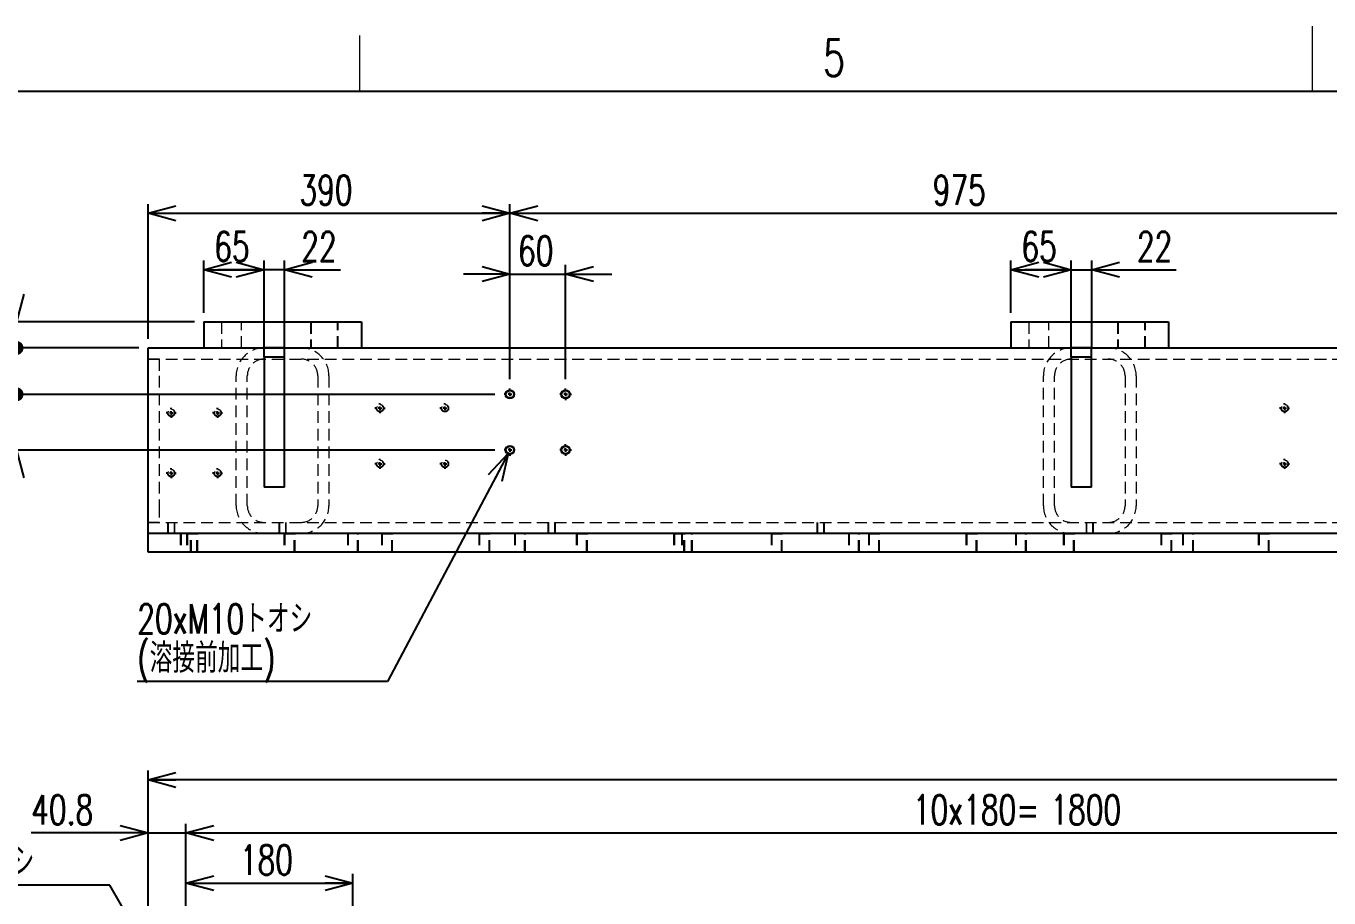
# Model space of a CAD drawing. Header units: millimetres. Extents: x 30 to 8380, y 30 to 5898.
# Drawn here: x 2819 to 4223, y 4958 to 5898 of the extents above; entities that cross this region are included whole.
import ezdxf

# ---------------------------------------------------------------- set-up
doc = ezdxf.new("R2010")
doc.units = ezdxf.units.MM
doc.header["$LTSCALE"] = 10
doc.linetypes.add('HIDDEN', pattern=[1.905, 1.27, -0.635])
doc.layers.add('FORMAT', color=7, linetype='Continuous')
doc.styles.add('SLDTEXTSTYLE0', font='TXT', dxfattribs={"width": 0.7, "bigfont": 'bigfont'})
doc.dimstyles.new('SLDDIMSTYLE0', dxfattribs={"dimtxt": 36.380208, "dimasz": 30, "dimexe": 0, "dimexo": 0.0625, "dimgap": 9.095052, "dimtad": 0, "dimtih": 1, "dimtoh": 1, "dimdec": 6, "dimrnd": 1e-09, "dimzin": 12, "dimdsep": 46, "dimtxsty": 'SLDTEXTSTYLE0', "dimblk1": 'OPEN30', "dimblk2": 'OPEN30', "dimsah": 1, "dimcen": 0, "dimadec": 0, "dimazin": 3, "dimtfac": 1, "dimtdec": 3, "dimtofl": 0, "dimtmove": 0, "dimatfit": 3, "dimldrblk": 'OPEN30', "dimfxl": 1, "dimfrac": 2, "dimtolj": 1, "dimtzin": 12, "dimarcsym": 0})
doc.dimstyles.new('SLDDIMSTYLE1', dxfattribs={"dimtxt": 36.380208, "dimasz": 30, "dimexe": 0, "dimexo": 0.0625, "dimgap": 9.095052, "dimtad": 3, "dimrnd": 1e-09, "dimzin": 12, "dimdsep": 46, "dimtxsty": 'SLDTEXTSTYLE0', "dimblk1": 'OPEN30', "dimblk2": 'DOT', "dimsah": 1, "dimcen": 0.09, "dimadec": 0, "dimazin": 3, "dimtfac": 1, "dimtdec": 3, "dimtmove": 0, "dimatfit": 0, "dimldrblk": 'OPEN30', "dimfxl": 1, "dimfrac": 2, "dimtolj": 1, "dimtzin": 12, "dimarcsym": 0})
doc.dimstyles.new('SLDDIMSTYLE10', dxfattribs={"dimtxt": 36.380208, "dimasz": 15, "dimexe": 0, "dimexo": 0.0625, "dimgap": 9.095052, "dimtad": 3, "dimrnd": 1e-09, "dimzin": 12, "dimdsep": 46, "dimtxsty": 'SLDTEXTSTYLE0', "dimblk1": 'DOT', "dimblk2": 'DOT', "dimsah": 1, "dimcen": 0.09, "dimadec": 0, "dimazin": 3, "dimtfac": 1, "dimtdec": 3, "dimtmove": 0, "dimatfit": 0, "dimldrblk": 'DOT', "dimfxl": 1, "dimfrac": 2, "dimtolj": 1, "dimtzin": 12, "dimarcsym": 0})
doc.dimstyles.new('SLDDIMSTYLE2', dxfattribs={"dimtxt": 36.380208, "dimasz": 30, "dimexe": 0, "dimexo": 0.0625, "dimgap": 9.095052, "dimtad": 3, "dimrnd": 1e-09, "dimzin": 12, "dimdsep": 46, "dimtxsty": 'SLDTEXTSTYLE0', "dimblk1": 'OPEN30', "dimblk2": 'OPEN30', "dimsah": 1, "dimcen": 0.09, "dimadec": 0, "dimazin": 3, "dimtfac": 1, "dimtdec": 3, "dimtmove": 0, "dimatfit": 0, "dimldrblk": 'OPEN30', "dimfxl": 1, "dimfrac": 2, "dimtolj": 1, "dimtzin": 12, "dimarcsym": 0})
doc.dimstyles.new('SLDDIMSTYLE3', dxfattribs={"dimtxt": 36.380208, "dimasz": 30, "dimexe": 0, "dimexo": 0.0625, "dimgap": 9.095052, "dimtad": 3, "dimrnd": 1e-09, "dimzin": 12, "dimdsep": 46, "dimtxsty": 'SLDTEXTSTYLE0', "dimblk1": 'OPEN30', "dimblk2": 'OPEN30', "dimsah": 1, "dimcen": 0.09, "dimadec": 0, "dimazin": 3, "dimtfac": 1, "dimtdec": 3, "dimtofl": 0, "dimtmove": 0, "dimatfit": 3, "dimldrblk": 'OPEN30', "dimfxl": 1, "dimfrac": 2, "dimtolj": 1, "dimtzin": 12, "dimarcsym": 0})
doc.dimstyles.new('SLDDIMSTYLE4', dxfattribs={"dimtxt": 36.380208, "dimasz": 15, "dimexe": 0, "dimexo": 0.0625, "dimgap": 9.095052, "dimtad": 3, "dimrnd": 1e-09, "dimzin": 12, "dimdsep": 46, "dimtxsty": 'SLDTEXTSTYLE0', "dimblk1": 'DOT', "dimblk2": 'OPEN30', "dimsah": 1, "dimcen": 0.09, "dimadec": 0, "dimazin": 3, "dimtfac": 1, "dimtdec": 3, "dimtmove": 0, "dimatfit": 0, "dimldrblk": 'DOT', "dimfxl": 1, "dimfrac": 2, "dimtolj": 1, "dimtzin": 12, "dimarcsym": 0})

# ---------------------------------------------------------------- blocks, each defined once
blk = doc.blocks.new('_Open30')
at = {"color": 0, "linetype": 'ByBlock', "lineweight": -2}
for p, q in [((-1, 0.267949), (0, 0)), ((0, 0), (-1, -0.267949)), ((0, 0), (-1, 0))]:
    blk.add_line(p, q, dxfattribs=at)
blk = doc.blocks.new('_D_33')
at = {"layer": 'FORMAT', "transparency": 16777216}
for p, q in [((2950.5, 4854.6), (2950.5, 5095.1)), ((7510.5, 5085.1), (2950.5, 5085.1)), ((7510.5, 4854.6), (7510.5, 5095.1))]:
    blk.add_line(p, q, dxfattribs=at)
at = {"layer": 'FORMAT', "transparency": 16777216, "xscale": 30, "yscale": 30, "rotation": 180}
blk.add_blockref('_Open30', (2950.5, 5085.1, 104), dxfattribs=at)
at = {"layer": 'FORMAT', "transparency": 16777216, "xscale": 30, "yscale": 30}
blk.add_blockref('_Open30', (7510.5, 5085.1, 104), dxfattribs=at)
at = {"layer": 'FORMAT', "transparency": 16777216, "insert": (5188.1, 5126), "char_height": 31.75, "attachment_point": 1, "style": 'SLDTEXTSTYLE0'}
blk.add_mtext('4560', dxfattribs=at)
blk = doc.blocks.new('_D_60')
at = {"layer": 'FORMAT', "transparency": 16777216}
for p, q in [((2909.1, 4971.8), (2639.3, 4971.8)), ((2988.7, 4834), (2909.1, 4971.8))]:
    blk.add_line(p, q, dxfattribs=at)
at = {"layer": 'FORMAT', "transparency": 16777216, "xscale": 30, "yscale": 30, "rotation": 300}
blk.add_blockref('_Open30', (2988.7, 4834, 104), dxfattribs=at)
at = {"layer": 'FORMAT', "transparency": 16777216, "insert": (2639.3, 5012.7), "char_height": 31.75, "attachment_point": 1, "style": 'SLDTEXTSTYLE0'}
blk.add_mtext('23xM12トオシ', dxfattribs=at)
blk = doc.blocks.new('_D_78')
at = {"layer": 'FORMAT', "transparency": 16777216}
for p, q in [((2950.5, 5027.9), (2824.6, 5027.9)), ((2950.5, 4854.6), (2950.5, 5037.9)), ((2950.5, 5027.9), (2991.3, 5027.9)), ((2991.3, 4846.7), (2991.3, 5037.9)), ((2991.3, 5027.9), (3041.3, 5027.9))]:
    blk.add_line(p, q, dxfattribs=at)
at = {"layer": 'FORMAT', "transparency": 16777216, "xscale": 30, "yscale": 30}
blk.add_blockref('_Open30', (2950.5, 5027.9, 104), dxfattribs=at)
at = {"layer": 'FORMAT', "transparency": 16777216, "xscale": 30, "yscale": 30, "rotation": 180}
blk.add_blockref('_Open30', (2991.3, 5027.9, 104), dxfattribs=at)
at = {"layer": 'FORMAT', "transparency": 16777216, "insert": (2824.6, 5068.8), "char_height": 31.75, "attachment_point": 1, "style": 'SLDTEXTSTYLE0'}
blk.add_mtext('40.8', dxfattribs=at)
blk = doc.blocks.new('_D_79')
at = {"layer": 'FORMAT', "transparency": 16777216}
for p, q in [((2991.3, 4846.7), (2991.3, 5037.9)), ((2991.3, 5027.9), (4791.3, 5027.9)), ((4791.3, 4846.7), (4791.3, 5037.9))]:
    blk.add_line(p, q, dxfattribs=at)
at = {"layer": 'FORMAT', "transparency": 16777216, "xscale": 30, "yscale": 30, "rotation": 180}
blk.add_blockref('_Open30', (2991.3, 5027.9, 104), dxfattribs=at)
at = {"layer": 'FORMAT', "transparency": 16777216, "xscale": 30, "yscale": 30}
blk.add_blockref('_Open30', (4791.3, 5027.9, 104), dxfattribs=at)
at = {"layer": 'FORMAT', "transparency": 16777216, "char_height": 31.75, "attachment_point": 1, "style": 'SLDTEXTSTYLE0'}
for s, insert in [('10x180=', (3774.8, 5068.8)), ('1800', (3923, 5068.8))]:
    blk.add_mtext(s, dxfattribs=dict(at, insert=insert))
blk = doc.blocks.new('_D_80')
at = {"layer": 'FORMAT', "transparency": 16777216}
for p, q in [((2991.3, 4846.7), (2991.3, 4983.8)), ((2991.3, 4973.8), (3171.3, 4973.8)), ((3171.3, 4846.7), (3171.3, 4983.8))]:
    blk.add_line(p, q, dxfattribs=at)
at = {"layer": 'FORMAT', "transparency": 16777216, "xscale": 30, "yscale": 30, "rotation": 180}
blk.add_blockref('_Open30', (2991.3, 4973.8, 104), dxfattribs=at)
at = {"layer": 'FORMAT', "transparency": 16777216, "xscale": 30, "yscale": 30}
blk.add_blockref('_Open30', (3171.3, 4973.8, 104), dxfattribs=at)
at = {"layer": 'FORMAT', "transparency": 16777216, "insert": (3049.5, 5014.7), "char_height": 31.75, "attachment_point": 1, "style": 'SLDTEXTSTYLE0'}
blk.add_mtext('180', dxfattribs=at)
blk = doc.blocks.new('_D_141')
at = {"layer": 'FORMAT', "transparency": 16777216}
for p, q in [((3340.5, 5516.9), (3340.5, 5705.7)), ((4315.5, 5516.9), (4315.5, 5705.7)), ((3340.5, 5695.7), (4315.5, 5695.7))]:
    blk.add_line(p, q, dxfattribs=at)
at = {"layer": 'FORMAT', "transparency": 16777216, "xscale": 30, "yscale": 30, "rotation": 180}
blk.add_blockref('_Open30', (3340.5, 5695.7, 530), dxfattribs=at)
at = {"layer": 'FORMAT', "transparency": 16777216, "xscale": 30, "yscale": 30}
blk.add_blockref('_Open30', (4315.5, 5695.7, 530), dxfattribs=at)
at = {"layer": 'FORMAT', "transparency": 16777216, "insert": (3796.2, 5736.6), "char_height": 31.75, "attachment_point": 1, "style": 'SLDTEXTSTYLE0'}
blk.add_mtext('975', dxfattribs=at)
blk = doc.blocks.new('_D_145')
at = {"layer": 'FORMAT', "transparency": 16777216}
for p, q in [((2950.5, 5560.6), (2950.5, 5705.7)), ((3340.5, 5516.9), (3340.5, 5705.7)), ((2950.5, 5695.7), (3340.5, 5695.7))]:
    blk.add_line(p, q, dxfattribs=at)
at = {"layer": 'FORMAT', "transparency": 16777216, "xscale": 30, "yscale": 30, "rotation": 180}
blk.add_blockref('_Open30', (2950.5, 5695.7, 530), dxfattribs=at)
at = {"layer": 'FORMAT', "transparency": 16777216, "xscale": 30, "yscale": 30}
blk.add_blockref('_Open30', (3340.5, 5695.7, 530), dxfattribs=at)
at = {"layer": 'FORMAT', "transparency": 16777216, "insert": (3113.7, 5736.6), "char_height": 31.75, "attachment_point": 1, "style": 'SLDTEXTSTYLE0'}
blk.add_mtext('390', dxfattribs=at)
blk = doc.blocks.new('_Dot')
at = {"color": 0, "linetype": 'ByBlock', "lineweight": -2}
blk.add_line((-0.5, 0), (-1, 0), dxfattribs=at)
at = {"color": 0, "linetype": 'ByBlock', "const_width": 0.5}
blk.add_lwpolyline([(-0.25, 0, 1), (0.25, 0, 1)], format="xyb", close=True, dxfattribs=at)
blk = doc.blocks.new('_D_147')
at = {"layer": 'FORMAT', "transparency": 16777216}
for p, q in [((2808.7, 5550.6), (2808.7, 5600.6)), ((2940.5, 5550.6), (2798.7, 5550.6)), ((2808.7, 5550.6), (2808.7, 5500.6)), ((3324.2, 5500.6), (2798.7, 5500.6)), ((2808.7, 5500.6), (2808.7, 5450.6))]:
    blk.add_line(p, q, dxfattribs=at)
at = {"layer": 'FORMAT', "transparency": 16777216, "xscale": 15, "yscale": 15}
for p, rotation in [((2808.7, 5550.6, 530), 270), ((2808.7, 5500.6, 530), 90)]:
    blk.add_blockref('_Dot', p, dxfattribs=dict(at, rotation=rotation))
at = {"layer": 'FORMAT', "transparency": 16777216, "insert": (2767.7, 5504.5), "char_height": 31.75, "attachment_point": 1, "rotation": 90, "style": 'SLDTEXTSTYLE0'}
blk.add_mtext('50', dxfattribs=at)
blk = doc.blocks.new('_D_148')
at = {"layer": 'FORMAT', "transparency": 16777216}
for p, q in [((2808.7, 5500.6), (2808.7, 5550.6)), ((3324.2, 5500.6), (2798.7, 5500.6)), ((2808.7, 5500.6), (2808.7, 5440.6)), ((3324.2, 5440.6), (2798.7, 5440.6)), ((2808.7, 5440.6), (2808.7, 5385.7))]:
    blk.add_line(p, q, dxfattribs=at)
for name, p, xscale, yscale, rotation in [('_Dot', (2808.7, 5500.6, 530), 15, 15, 270), ('_Open30', (2808.7, 5440.6, 530), 30, 30, 90)]:
    blk.add_blockref(name, p, dxfattribs=dict(at, xscale=xscale, yscale=yscale, rotation=rotation))
at = {"layer": 'FORMAT', "transparency": 16777216, "insert": (2767.7, 5385.7), "char_height": 31.75, "attachment_point": 1, "rotation": 90, "style": 'SLDTEXTSTYLE0'}
blk.add_mtext('60', dxfattribs=at)
blk = doc.blocks.new('_D_149')
at = {"layer": 'FORMAT', "transparency": 16777216}
for p, q in [((2808.7, 5578.6), (2808.7, 5668.1)), ((3000.5, 5578.6), (2798.7, 5578.6)), ((2808.7, 5578.6), (2808.7, 5550.6)), ((2940.5, 5550.6), (2798.7, 5550.6)), ((2808.7, 5550.6), (2808.7, 5500.6))]:
    blk.add_line(p, q, dxfattribs=at)
for centre, start, end in [((2787.5, 5620.8), 63.4349, 116.5651), ((2787.5, 5663.1), 243.4349, 296.5651)]:
    blk.add_arc(centre, 47.3, start, end, dxfattribs=at)
for name, p, xscale, yscale, rotation in [('_Open30', (2808.7, 5578.6, 530), 30, 30, 270), ('_Dot', (2808.7, 5550.6, 530), 15, 15, 90)]:
    blk.add_blockref(name, p, dxfattribs=dict(at, xscale=xscale, yscale=yscale, rotation=rotation))
at = {"layer": 'FORMAT', "transparency": 16777216, "insert": (2767.7, 5620.8), "char_height": 31.75, "attachment_point": 1, "rotation": 90, "style": 'SLDTEXTSTYLE0'}
blk.add_mtext('28', dxfattribs=at)
blk = doc.blocks.new('_D_154')
at = {"layer": 'FORMAT', "transparency": 16777216}
for p, q in [((3340.5, 5516.9), (3340.5, 5640.2)), ((3400.5, 5516.9), (3400.5, 5640.2)), ((3340.5, 5630.2), (3290.5, 5630.2)), ((3340.5, 5630.2), (3400.5, 5630.2)), ((3400.5, 5630.2), (3450.5, 5630.2))]:
    blk.add_line(p, q, dxfattribs=at)
at = {"layer": 'FORMAT', "transparency": 16777216, "xscale": 30, "yscale": 30}
blk.add_blockref('_Open30', (3340.5, 5630.2, 530), dxfattribs=at)
at = {"layer": 'FORMAT', "transparency": 16777216, "xscale": 30, "yscale": 30, "rotation": 180}
blk.add_blockref('_Open30', (3400.5, 5630.2, 530), dxfattribs=at)
at = {"layer": 'FORMAT', "transparency": 16777216, "insert": (3349.3, 5671.2), "char_height": 31.75, "attachment_point": 1, "style": 'SLDTEXTSTYLE0'}
blk.add_mtext('60', dxfattribs=at)
blk = doc.blocks.new('_D_155')
at = {"layer": 'FORMAT', "transparency": 16777216}
for p, q in [((3338.5, 5436.9), (3208.7, 5191.3)), ((3208.7, 5191.3), (2938.9, 5191.3))]:
    blk.add_line(p, q, dxfattribs=at)
at = {"layer": 'FORMAT', "transparency": 16777216, "xscale": 30, "yscale": 30, "rotation": 62.151173642}
blk.add_blockref('_Open30', (3338.5, 5436.9, 530), dxfattribs=at)
at = {"layer": 'FORMAT', "transparency": 16777216, "char_height": 31.75, "attachment_point": 1, "style": 'SLDTEXTSTYLE0'}
for s, insert in [('20xM10トオシ', (2938.9, 5274.6)), ('(溶接前加工)', (2938.9, 5232.3))]:
    blk.add_mtext(s, dxfattribs=dict(at, insert=insert))
blk = doc.blocks.new('_D_156')
at = {"layer": 'FORMAT', "transparency": 16777216}
for p, q in [((3010.5, 5588.6), (3010.5, 5644.9)), ((3010.5, 5634.9), (3075.5, 5634.9)), ((3075.5, 5550.6), (3075.5, 5644.9))]:
    blk.add_line(p, q, dxfattribs=at)
at = {"layer": 'FORMAT', "transparency": 16777216, "xscale": 30, "yscale": 30, "rotation": 180}
blk.add_blockref('_Open30', (3010.5, 5634.9, 530), dxfattribs=at)
at = {"layer": 'FORMAT', "transparency": 16777216, "xscale": 30, "yscale": 30}
blk.add_blockref('_Open30', (3075.5, 5634.9, 530), dxfattribs=at)
at = {"layer": 'FORMAT', "transparency": 16777216, "insert": (3021.8, 5675.8), "char_height": 31.75, "attachment_point": 1, "style": 'SLDTEXTSTYLE0'}
blk.add_mtext('65', dxfattribs=at)
blk = doc.blocks.new('_D_157')
at = {"layer": 'FORMAT', "transparency": 16777216}
for p, q in [((3075.5, 5634.9), (3025.5, 5634.9)), ((3075.5, 5550.6), (3075.5, 5644.9)), ((3097.5, 5634.9), (3075.5, 5634.9)), ((3097.5, 5550.6), (3097.5, 5644.9)), ((3097.5, 5634.9), (3158, 5634.9))]:
    blk.add_line(p, q, dxfattribs=at)
at = {"layer": 'FORMAT', "transparency": 16777216, "xscale": 30, "yscale": 30}
blk.add_blockref('_Open30', (3075.5, 5634.9, 530), dxfattribs=at)
at = {"layer": 'FORMAT', "transparency": 16777216, "xscale": 30, "yscale": 30, "rotation": 180}
blk.add_blockref('_Open30', (3097.5, 5634.9, 530), dxfattribs=at)
at = {"layer": 'FORMAT', "transparency": 16777216, "insert": (3115.6, 5675.8), "char_height": 31.75, "attachment_point": 1, "style": 'SLDTEXTSTYLE0'}
blk.add_mtext('22', dxfattribs=at)
blk = doc.blocks.new('_D_158')
at = {"layer": 'FORMAT', "transparency": 16777216}
for p, q in [((3945.5, 5634.9), (3895.5, 5634.9)), ((3945.5, 5550.6), (3945.5, 5644.9)), ((3945.5, 5634.9), (3967.5, 5634.9)), ((3967.5, 5550.6), (3967.5, 5644.9)), ((3967.5, 5634.9), (4058.5, 5634.9))]:
    blk.add_line(p, q, dxfattribs=at)
at = {"layer": 'FORMAT', "transparency": 16777216, "xscale": 30, "yscale": 30}
blk.add_blockref('_Open30', (3945.5, 5634.9, 530), dxfattribs=at)
at = {"layer": 'FORMAT', "transparency": 16777216, "xscale": 30, "yscale": 30, "rotation": 180}
blk.add_blockref('_Open30', (3967.5, 5634.9, 530), dxfattribs=at)
at = {"layer": 'FORMAT', "transparency": 16777216, "insert": (4016.2, 5675.8), "char_height": 31.75, "attachment_point": 1, "style": 'SLDTEXTSTYLE0'}
blk.add_mtext('22', dxfattribs=at)
blk = doc.blocks.new('_D_159')
at = {"layer": 'FORMAT', "transparency": 16777216}
for p, q in [((3880.5, 5588.6), (3880.5, 5644.9)), ((3880.5, 5634.9), (3945.5, 5634.9)), ((3945.5, 5550.6), (3945.5, 5644.9))]:
    blk.add_line(p, q, dxfattribs=at)
at = {"layer": 'FORMAT', "transparency": 16777216, "xscale": 30, "yscale": 30, "rotation": 180}
blk.add_blockref('_Open30', (3880.5, 5634.9, 530), dxfattribs=at)
at = {"layer": 'FORMAT', "transparency": 16777216, "xscale": 30, "yscale": 30}
blk.add_blockref('_Open30', (3945.5, 5634.9, 530), dxfattribs=at)
at = {"layer": 'FORMAT', "transparency": 16777216, "insert": (3891.8, 5675.8), "char_height": 31.75, "attachment_point": 1, "style": 'SLDTEXTSTYLE0'}
blk.add_mtext('65', dxfattribs=at)
blk = doc.blocks.new('SW_CENTERMARKSYMBOL_114')
at = {"layer": 'FORMAT', "color": 0}
for p, q in [((-4, 60), (-5.4, 60)), ((0, 60), (-2, 60)), ((0, 64), (0, 65.4)), ((0, 60), (0, 62)), ((0, 60), (0, 58)), ((0, 60), (2, 60)), ((-4, 0), (-5.4, 0)), ((0, 0), (-2, 0)), ((0, 0), (0, 2)), ((0, 0), (0, -2)), ((0, 0), (2, 0)), ((0, -4), (0, -5.4))]:
    blk.add_line(p, q, dxfattribs=at)
blk = doc.blocks.new('SW_CENTERMARKSYMBOL_115')
at = {"layer": 'FORMAT', "color": 0}
for p, q in [((-4, 0), (-5.4, 0)), ((0, 0), (-2, 0)), ((0, 4), (0, 5.4)), ((0, 0), (0, 2)), ((0, 0), (0, -2)), ((0, 0), (2, 0)), ((4, 0), (5.4, 0)), ((0, -4), (0, -5.4))]:
    blk.add_line(p, q, dxfattribs=at)
blk = doc.blocks.new('SW_CENTERMARKSYMBOL_116')
at = {"layer": 'FORMAT', "color": 0}
for p, q in [((-4, 0), (-5.4, 0)), ((0, 0), (-2, 0)), ((0, 4), (0, 5.4)), ((0, 0), (0, 2)), ((0, 0), (0, -2)), ((0, 0), (2, 0)), ((4, 0), (5.4, 0)), ((0, -4), (0, -5.4))]:
    blk.add_line(p, q, dxfattribs=at)
blk = doc.blocks.new('SW_CENTERMARKSYMBOL_117')
at = {"layer": 'FORMAT', "color": 0}
for p, q in [((-4, 0), (-5.4, 0)), ((0, 0), (-2, 0)), ((0, 4), (0, 5.4)), ((0, 0), (0, 2)), ((0, 0), (0, -2)), ((0, 0), (2, 0)), ((4, 0), (5.4, 0)), ((0, -4), (0, -5.4))]:
    blk.add_line(p, q, dxfattribs=at)
blk = doc.blocks.new('SW_CENTERMARKSYMBOL_118')
at = {"layer": 'FORMAT', "color": 0}
for p, q in [((-4, 0), (-5.4, 0)), ((0, 0), (-2, 0)), ((0, 4), (0, 5.4)), ((0, 0), (0, 2)), ((0, 0), (0, -2)), ((0, 0), (2, 0)), ((4, 0), (5.4, 0)), ((0, -4), (0, -5.4))]:
    blk.add_line(p, q, dxfattribs=at)
blk = doc.blocks.new('SW_CENTERMARKSYMBOL_119')
at = {"layer": 'FORMAT', "color": 0}
for p, q in [((-4, 60), (-6.25, 60)), ((0, 60), (-2, 60)), ((0, 64), (0, 66.25)), ((0, 60), (0, 62)), ((0, 60), (0, 58)), ((0, 60), (2, 60)), ((-4, 0), (-6.25, 0)), ((0, 0), (-2, 0)), ((0, 0), (0, 2)), ((0, 0), (0, -2)), ((0, 0), (2, 0)), ((0, -4), (0, -6.25))]:
    blk.add_line(p, q, dxfattribs=at)
blk = doc.blocks.new('SW_CENTERMARKSYMBOL_122')
at = {"layer": 'FORMAT', "color": 0}
for p, q in [((-4, 0), (-5.4, 0)), ((0, 0), (-2, 0)), ((0, 4), (0, 5.4)), ((0, 0), (0, 2)), ((0, 0), (0, -2)), ((0, 0), (2, 0)), ((4, 0), (5.4, 0)), ((0, -4), (0, -5.4))]:
    blk.add_line(p, q, dxfattribs=at)
blk = doc.blocks.new('SW_CENTERMARKSYMBOL_123')
at = {"layer": 'FORMAT', "color": 0}
for p, q in [((-4, 0), (-5.4, 0)), ((0, 0), (-2, 0)), ((0, 4), (0, 5.4)), ((0, 0), (0, 2)), ((0, 0), (0, -2)), ((0, 0), (2, 0)), ((4, 0), (5.4, 0)), ((0, -4), (0, -5.4))]:
    blk.add_line(p, q, dxfattribs=at)
blk = doc.blocks.new('SW_CENTERMARKSYMBOL_124')
at = {"layer": 'FORMAT', "color": 0}
for p, q in [((-4, 0), (-5.4, 0)), ((0, 0), (-2, 0)), ((0, 4), (0, 5.4)), ((0, 0), (0, 2)), ((0, 0), (0, -2)), ((0, 0), (2, 0)), ((4, 0), (5.4, 0)), ((0, -4), (0, -5.4))]:
    blk.add_line(p, q, dxfattribs=at)
blk = doc.blocks.new('SW_CENTERMARKSYMBOL_125')
at = {"layer": 'FORMAT', "color": 0}
for p, q in [((-4, 0), (-5.4, 0)), ((0, 0), (-2, 0)), ((0, 4), (0, 5.4)), ((0, 0), (0, 2)), ((0, 0), (0, -2)), ((0, 0), (2, 0)), ((4, 0), (5.4, 0)), ((0, -4), (0, -5.4))]:
    blk.add_line(p, q, dxfattribs=at)
blk = doc.blocks.new('SW_CENTERMARKSYMBOL_130')
at = {"layer": 'FORMAT', "color": 0}
for p, q in [((-4, 0), (-6.25, 0)), ((0, 0), (-2, 0)), ((0, 4), (0, 6.25)), ((0, 0), (0, 2)), ((0, 0), (0, -2)), ((0, 0), (2, 0)), ((4, 0), (6.25, 0)), ((0, -4), (0, -6.25))]:
    blk.add_line(p, q, dxfattribs=at)
blk = doc.blocks.new('SW_CENTERMARKSYMBOL_131')
at = {"layer": 'FORMAT', "color": 0}
for p, q in [((-4, 0), (-6.25, 0)), ((0, 0), (-2, 0)), ((0, 4), (0, 6.25)), ((0, 0), (0, 2)), ((0, 0), (0, -2)), ((0, 0), (2, 0)), ((4, 0), (6.25, 0)), ((0, -4), (0, -6.25))]:
    blk.add_line(p, q, dxfattribs=at)

msp = doc.modelspace()

# ---------------------------------------------------------------- linework, layer by layer
at = {"color": 7, "linetype": 'Continuous', "lineweight": 25}
for p, q in [((3010.4504656, 5578.6413512), (3180.4504656, 5578.6413512)), ((3010.4504656, 5578.6413512), (3010.4504656, 5550.6413512)), ((3180.4504656, 5578.6413512), (3180.4504656, 5550.6413512)), ((3880.4504656, 5578.6413512), (3880.4504656, 5550.6413512)), ((3880.4504656, 5578.6413512), (4050.4504656, 5578.6413512)), ((4050.4504656, 5578.6413512), (4050.4504656, 5550.6413512)), ((2950.4504656, 5520.6413512), (2950.4504656, 5550.6413512)), ((2950.4504656, 5550.6413512), (3010.4504656, 5550.6413512)), ((3010.4504656, 5550.6413512), (3180.4504656, 5550.6413512)), ((3075.4504656, 5540.6413512), (3075.4504656, 5550.6413512)), ((3097.4504656, 5550.6413512), (3075.4504656, 5550.6413512)), ((3097.4504656, 5540.6413512), (3097.4504656, 5550.6413512)), ((3180.4504656, 5550.6413512), (3880.4504656, 5550.6413512)), ((3880.4504656, 5550.6413512), (4050.4504656, 5550.6413512)), ((3945.4504656, 5540.6413512), (3945.4504656, 5550.6413512)), ((3967.4504656, 5550.6413512), (3945.4504656, 5550.6413512)), ((3967.4504656, 5540.6413512), (3967.4504656, 5550.6413512)), ((4050.4504656, 5550.6413512), (4750.4504656, 5550.6413512)), ((3097.4504656, 5540.6413512), (3075.4504656, 5540.6413512)), ((3075.4504656, 5540.6413512), (3075.4504656, 5400.6413512)), ((3097.4504656, 5400.6413512), (3097.4504656, 5540.6413512)), ((3967.4504656, 5540.6413512), (3945.4504656, 5540.6413512)), ((3945.4504656, 5540.6413512), (3945.4504656, 5400.6413512)), ((3967.4504656, 5400.6413512), (3967.4504656, 5540.6413512)), ((2950.4504656, 5380.6413512), (2950.4504656, 5520.6413512)), ((3097.4504656, 5400.6413512), (3075.4504656, 5400.6413512)), ((3967.4504656, 5400.6413512), (3945.4504656, 5400.6413512)), ((2950.4504656, 5350.6413512), (2950.4504656, 5380.6413512)), ((2950.4504656, 5330.6413512), (2950.4504656, 5350.6413512)), ((7510.4504656, 5350.6413512), (2950.4504656, 5350.6413512)), ((2992.8563512, 5350.6423512), (3003.0445799, 5350.6423512)), ((3097.8563512, 5350.6423512), (3108.0445799, 5350.6423512)), ((3202.8563512, 5350.6423512), (3213.0445799, 5350.6423512)), ((3307.8563512, 5350.6423512), (3318.0445799, 5350.6423512)), ((3412.8563512, 5350.6423512), (3423.0445799, 5350.6423512)), ((3517.8563512, 5350.6423512), (3528.0445799, 5350.6423512)), ((3622.8563512, 5350.6423512), (3633.0445799, 5350.6423512)), ((3727.8563512, 5350.6423512), (3738.0445799, 5350.6423512)), ((3832.8563512, 5350.6423512), (3843.0445799, 5350.6423512)), ((3937.8563512, 5350.6423512), (3948.0445799, 5350.6423512)), ((4042.8563512, 5350.6423512), (4053.0445799, 5350.6423512)), ((4147.8563512, 5350.6423512), (4158.0445799, 5350.6423512)), ((7510.4504656, 5330.6413512), (2950.4504656, 5330.6413512))]:
    msp.add_line(p, q, dxfattribs=at)
at = {"color": 7, "linetype": 'HIDDEN', "lineweight": 18}
for p, q in [((3029.7004656, 5578.6413512), (3029.7004656, 5550.6413512)), ((3051.2004656, 5550.6413512), (3051.2004656, 5578.6413512)), ((3125.4504656, 5578.6413512), (3125.4504656, 5550.6413512)), ((3126.2004656, 5578.6413512), (3126.2004656, 5550.6413512)), ((3154.7004656, 5550.6413512), (3154.7004656, 5578.6413512)), ((3155.4504656, 5550.6413512), (3155.4504656, 5578.6413512)), ((3899.7004656, 5578.6413512), (3899.7004656, 5550.6413512)), ((3921.2004656, 5550.6413512), (3921.2004656, 5578.6413512)), ((3995.4504656, 5578.6413512), (3995.4504656, 5550.6413512)), ((3996.2004656, 5578.6413512), (3996.2004656, 5550.6413512)), ((4024.7004656, 5550.6413512), (4024.7004656, 5578.6413512)), ((4025.4504656, 5550.6413512), (4025.4504656, 5578.6413512)), ((2962.4504656, 5538.6413512), (2950.4504656, 5538.6413512)), ((2950.4504656, 5538.6413512), (7530.4504656, 5538.6413512)), ((2962.4504656, 5538.6413512), (2962.4504656, 5520.6413512)), ((2962.4504656, 5520.6413512), (2962.4504656, 5380.6413512)), ((3045.4504656, 5380.6413512), (3045.4504656, 5520.6413512)), ((3057.4504656, 5380.6413512), (3057.4504656, 5520.6413512)), ((3133.4504656, 5520.6413512), (3133.4504656, 5380.6413512)), ((3145.4504656, 5520.6413512), (3145.4504656, 5380.6413512)), ((3915.4504656, 5380.6413512), (3915.4504656, 5520.6413512)), ((3927.4504656, 5380.6413512), (3927.4504656, 5520.6413512)), ((4003.4504656, 5520.6413512), (4003.4504656, 5380.6413512)), ((4015.4504656, 5520.6413512), (4015.4504656, 5380.6413512)), ((2962.4504656, 5380.6413512), (2962.4504656, 5362.6413512)), ((2962.4504656, 5362.6413512), (2950.4504656, 5362.6413512)), ((2950.4504656, 5362.6413512), (7530.4504656, 5362.6413512)), ((2971.4504656, 5362.6413512), (2971.4504656, 5350.6413512)), ((2972.0504656, 5362.6413512), (2972.0504656, 5350.6413512)), ((2978.8504656, 5350.6413512), (2978.8504656, 5362.6413512)), ((2979.4504656, 5350.6413512), (2979.4504656, 5362.6413512)), ((2985.2504656, 5350.6413512), (2985.2504656, 5330.6413512)), ((2986.1504656, 5350.6413512), (2986.1504656, 5330.6413512)), ((2991.9504656, 5350.6413512), (2991.9504656, 5330.6413512)), ((2992.8504656, 5350.6413512), (2992.8504656, 5330.6413512)), ((2996.3504656, 5330.6413512), (2996.3504656, 5350.6413512)), ((2997.2504656, 5330.6413512), (2997.2504656, 5350.6413512)), ((3003.0504656, 5330.6413512), (3003.0504656, 5350.6413512)), ((3003.9504656, 5330.6413512), (3003.9504656, 5350.6413512)), ((3091.4504656, 5362.6413512), (3091.4504656, 5350.6413512)), ((3092.0504656, 5362.6413512), (3092.0504656, 5350.6413512)), ((3096.9504656, 5350.6413512), (3096.9504656, 5330.6413512)), ((3097.8504656, 5350.6413512), (3097.8504656, 5330.6413512)), ((3098.8504656, 5350.6413512), (3098.8504656, 5362.6413512)), ((3099.4504656, 5350.6413512), (3099.4504656, 5362.6413512)), ((3108.0504656, 5330.6413512), (3108.0504656, 5350.6413512)), ((3108.9504656, 5330.6413512), (3108.9504656, 5350.6413512)), ((3165.2504656, 5350.6413512), (3165.2504656, 5330.6413512)), ((3166.1504656, 5350.6413512), (3166.1504656, 5330.6413512)), ((3176.3504656, 5330.6413512), (3176.3504656, 5350.6413512)), ((3177.2504656, 5330.6413512), (3177.2504656, 5350.6413512)), ((3201.9504656, 5350.6413512), (3201.9504656, 5330.6413512)), ((3202.8504656, 5350.6413512), (3202.8504656, 5330.6413512)), ((3213.0504656, 5330.6413512), (3213.0504656, 5350.6413512)), ((3213.9504656, 5330.6413512), (3213.9504656, 5350.6413512)), ((3306.9504656, 5350.6413512), (3306.9504656, 5330.6413512)), ((3307.8504656, 5350.6413512), (3307.8504656, 5330.6413512)), ((3318.0504656, 5330.6413512), (3318.0504656, 5350.6413512)), ((3318.9504656, 5330.6413512), (3318.9504656, 5350.6413512)), ((3345.2504656, 5350.6413512), (3345.2504656, 5330.6413512)), ((3346.1504656, 5350.6413512), (3346.1504656, 5330.6413512)), ((3356.3504656, 5330.6413512), (3356.3504656, 5350.6413512)), ((3357.2504656, 5330.6413512), (3357.2504656, 5350.6413512)), ((3381.4504656, 5362.6413512), (3381.4504656, 5350.6413512)), ((3382.0504656, 5362.6413512), (3382.0504656, 5350.6413512)), ((3388.8504656, 5350.6413512), (3388.8504656, 5362.6413512)), ((3389.4504656, 5350.6413512), (3389.4504656, 5362.6413512)), ((3411.9504656, 5350.6413512), (3411.9504656, 5330.6413512)), ((3412.8504656, 5350.6413512), (3412.8504656, 5330.6413512)), ((3423.0504656, 5330.6413512), (3423.0504656, 5350.6413512)), ((3423.9504656, 5330.6413512), (3423.9504656, 5350.6413512)), ((3516.9504656, 5350.6413512), (3516.9504656, 5330.6413512)), ((3517.8504656, 5350.6413512), (3517.8504656, 5330.6413512)), ((3525.2504656, 5350.6413512), (3525.2504656, 5330.6413512)), ((3526.1504656, 5350.6413512), (3526.1504656, 5330.6413512)), ((3528.0504656, 5330.6413512), (3528.0504656, 5350.6413512)), ((3528.9504656, 5330.6413512), (3528.9504656, 5350.6413512)), ((3536.3504656, 5330.6413512), (3536.3504656, 5350.6413512)), ((3537.2504656, 5330.6413512), (3537.2504656, 5350.6413512)), ((3621.9504656, 5350.6413512), (3621.9504656, 5330.6413512)), ((3622.8504656, 5350.6413512), (3622.8504656, 5330.6413512)), ((3633.0504656, 5330.6413512), (3633.0504656, 5350.6413512)), ((3633.9504656, 5330.6413512), (3633.9504656, 5350.6413512)), ((3671.4504656, 5362.6413512), (3671.4504656, 5350.6413512)), ((3672.0504656, 5362.6413512), (3672.0504656, 5350.6413512)), ((3678.8504656, 5350.6413512), (3678.8504656, 5362.6413512)), ((3679.4504656, 5350.6413512), (3679.4504656, 5362.6413512)), ((3705.2504656, 5350.6413512), (3705.2504656, 5330.6413512)), ((3706.1504656, 5350.6413512), (3706.1504656, 5330.6413512)), ((3716.3504656, 5330.6413512), (3716.3504656, 5350.6413512)), ((3717.2504656, 5330.6413512), (3717.2504656, 5350.6413512)), ((3726.9504656, 5350.6413512), (3726.9504656, 5330.6413512)), ((3727.8504656, 5350.6413512), (3727.8504656, 5330.6413512)), ((3738.0504656, 5330.6413512), (3738.0504656, 5350.6413512)), ((3738.9504656, 5330.6413512), (3738.9504656, 5350.6413512)), ((3831.9504656, 5350.6413512), (3831.9504656, 5330.6413512)), ((3832.8504656, 5350.6413512), (3832.8504656, 5330.6413512)), ((3843.0504656, 5330.6413512), (3843.0504656, 5350.6413512)), ((3843.9504656, 5330.6413512), (3843.9504656, 5350.6413512)), ((3885.2504656, 5350.6413512), (3885.2504656, 5330.6413512)), ((3886.1504656, 5350.6413512), (3886.1504656, 5330.6413512)), ((3896.3504656, 5330.6413512), (3896.3504656, 5350.6413512)), ((3897.2504656, 5330.6413512), (3897.2504656, 5350.6413512)), ((3936.9504656, 5350.6413512), (3936.9504656, 5330.6413512)), ((3937.8504656, 5350.6413512), (3937.8504656, 5330.6413512)), ((3948.0504656, 5330.6413512), (3948.0504656, 5350.6413512)), ((3948.9504656, 5330.6413512), (3948.9504656, 5350.6413512)), ((3961.4504656, 5362.6413512), (3961.4504656, 5350.6413512)), ((3962.0504656, 5362.6413512), (3962.0504656, 5350.6413512)), ((3968.8504656, 5350.6413512), (3968.8504656, 5362.6413512)), ((3969.4504656, 5350.6413512), (3969.4504656, 5362.6413512)), ((4041.9504656, 5350.6413512), (4041.9504656, 5330.6413512)), ((4042.8504656, 5350.6413512), (4042.8504656, 5330.6413512)), ((4053.0504656, 5330.6413512), (4053.0504656, 5350.6413512)), ((4053.9504656, 5330.6413512), (4053.9504656, 5350.6413512)), ((4065.2504656, 5350.6413512), (4065.2504656, 5330.6413512)), ((4066.1504656, 5350.6413512), (4066.1504656, 5330.6413512)), ((4076.3504656, 5330.6413512), (4076.3504656, 5350.6413512)), ((4077.2504656, 5330.6413512), (4077.2504656, 5350.6413512)), ((4146.9504656, 5350.6413512), (4146.9504656, 5330.6413512)), ((4147.8504656, 5350.6413512), (4147.8504656, 5330.6413512)), ((4158.0504656, 5330.6413512), (4158.0504656, 5350.6413512)), ((4158.9504656, 5330.6413512), (4158.9504656, 5350.6413512))]:
    msp.add_line(p, q, dxfattribs=at)
at = {"color": 7, "linetype": 'Continuous', "lineweight": 18}
for centre in [(3340.4504656, 5500.6413512), (3400.4504656, 5500.6413512), (3340.4504656, 5440.6413512), (3400.4504656, 5440.6413512)]:
    msp.add_circle(centre, 5, dxfattribs=at)
at = {"color": 7, "linetype": 'Continuous', "lineweight": 25}
for centre in [(3340.4504656, 5500.6413512), (3400.4504656, 5500.6413512), (3340.4504656, 5440.6413512), (3400.4504656, 5440.6413512)]:
    msp.add_circle(centre, 4.25, dxfattribs=at)
at = {"color": 7, "linetype": 'HIDDEN', "lineweight": 18}
for centre, radius in [((2975.4504656, 5480.6413512), 4), ((2975.4504656, 5480.6413512), 3.4), ((3025.4504656, 5480.6413512), 4), ((3025.4504656, 5480.6413512), 3.4), ((3200.4504656, 5485.6413512), 4), ((3200.4504656, 5485.6413512), 3.4), ((3270.4504656, 5485.6413512), 4), ((3270.4504656, 5485.6413512), 3.4), ((4175.4504656, 5485.6413512), 4), ((4175.4504656, 5485.6413512), 3.4), ((3200.4504656, 5425.6413512), 4), ((3200.4504656, 5425.6413512), 3.4), ((3270.4504656, 5425.6413512), 4), ((3270.4504656, 5425.6413512), 3.4), ((4175.4504656, 5425.6413512), 4), ((4175.4504656, 5425.6413512), 3.4), ((2975.4504656, 5415.6413512), 4), ((2975.4504656, 5415.6413512), 3.4), ((3025.4504656, 5415.6413512), 4), ((3025.4504656, 5415.6413512), 3.4)]:
    msp.add_circle(centre, radius, dxfattribs=at)
for centre, radius, start, end in [((3075.4504656, 5520.6413512), 30, 90, 180), ((3115.4504656, 5520.6413512), 30, 0, 90), ((3945.4504656, 5520.6413512), 30, 90, 180), ((3985.4504656, 5520.6413512), 30, 0, 90), ((3075.4504656, 5520.6413512), 18, 90, 180), ((3115.4504656, 5520.6413512), 18, 0, 90), ((3945.4504656, 5520.6413512), 18, 90, 180), ((3985.4504656, 5520.6413512), 18, 0, 90), ((3075.4504656, 5380.6413512), 30, 180, 270), ((3075.4504656, 5380.6413512), 18, 180, 270), ((3115.4504656, 5380.6413512), 30, 270, 0), ((3115.4504656, 5380.6413512), 18, 270, 0), ((3945.4504656, 5380.6413512), 30, 180, 270), ((3945.4504656, 5380.6413512), 18, 180, 270), ((3985.4504656, 5380.6413512), 30, 270, 0), ((3985.4504656, 5380.6413512), 18, 270, 0)]:
    msp.add_arc(centre, radius, start, end, dxfattribs=at)
at = {"layer": 'FORMAT', "linetype": 'Continuous', "lineweight": 18}
for p, q in [((3178.75, 5827.5), (3178.75, 5887.5)), ((4205, 5897.51), (4205, 5827.49))]:
    msp.add_line(p, q, dxfattribs=at)
at = {"layer": 'FORMAT', "linetype": 'Continuous', "lineweight": 25}
msp.add_line((100, 5827.5), (8310, 5827.5), dxfattribs=at)

# ---------------------------------------------------------------- block references
at = {"layer": 'FORMAT'}
for name, p in [('SW_CENTERMARKSYMBOL_119', (3340.4504656, 5440.6413512)), ('SW_CENTERMARKSYMBOL_130', (3400.4504656, 5500.6413512)), ('SW_CENTERMARKSYMBOL_122', (3200.4504656, 5485.6413512)), ('SW_CENTERMARKSYMBOL_114', (3270.4504656, 5425.6413512)), ('SW_CENTERMARKSYMBOL_124', (4175.4504656, 5485.6413512)), ('SW_CENTERMARKSYMBOL_116', (2975.4504656, 5480.6413512)), ('SW_CENTERMARKSYMBOL_117', (3025.4504656, 5480.6413512)), ('SW_CENTERMARKSYMBOL_131', (3400.4504656, 5440.6413512)), ('SW_CENTERMARKSYMBOL_115', (2975.4504656, 5415.6413512)), ('SW_CENTERMARKSYMBOL_118', (3025.4504656, 5415.6413512)), ('SW_CENTERMARKSYMBOL_123', (3200.4504656, 5425.6413512)), ('SW_CENTERMARKSYMBOL_125', (4175.4504656, 5425.6413512))]:
    msp.add_blockref(name, p, dxfattribs=at)

# ---------------------------------------------------------------- texts
at = {"layer": 'FORMAT', "insert": (3689.8079423, 5883.1015409), "char_height": 39.6875, "attachment_point": 2, "style": 'SLDTEXTSTYLE0'}
msp.add_mtext('5', dxfattribs=at)

# ---------------------------------------------------------------- dimensions: what is measured, and where the dimension line sits
at = {"layer": 'FORMAT'}
for base, p1, p2, dimstyle, picture, middle in [((3340.4504656, 5695.7216337), (2950.4504656, 5550.6413512), (3340.4504656, 5506.8913512), 'SLDDIMSTYLE3', '_D_145', (3145.4504656, 5695.7216337)), ((4315.4504656, 5695.7216337), (3340.4504656, 5506.8913512), (4315.4504656, 5506.8913512), 'SLDDIMSTYLE3', '_D_141', (3827.9504656, 5695.7216337)), ((3075.4504656, 5634.8994282), (3010.4504656, 5578.6413512), (3075.4504656, 5540.6413512), 'SLDDIMSTYLE3', '_D_156', (3042.9504656, 5634.8994282)), ((3075.4504656, 5634.8994282), (3097.4504656, 5540.6413512), (3075.4504656, 5540.6413512), 'SLDDIMSTYLE2', '_D_157', (3136.7972179, 5634.8994282)), ((3945.4504656, 5634.8994282), (3880.4504656, 5578.6413512), (3945.4504656, 5540.6413512), 'SLDDIMSTYLE3', '_D_159', (3912.9504656, 5634.8994282)), ((3967.4504656, 5634.8994282), (3945.4504656, 5540.6413512), (3967.4504656, 5540.6413512), 'SLDDIMSTYLE2', '_D_158', (4037.3483229, 5634.8994282)), ((3400.4504656, 5630.2248236), (3340.4504656, 5506.8913512), (3400.4504656, 5506.8913512), 'SLDDIMSTYLE2', '_D_154', (3370.4504656, 5630.2248236)), ((2950.4504656, 5085.0810051), (7510.4504656, 4844.556466), (2950.4504656, 4844.556466), 'SLDDIMSTYLE3', '_D_33', (5230.4504656, 5085.0810051)), ((2991.2504656, 5027.8726392), (2950.4504656, 4844.556466), (2991.2504656, 4836.656466), 'SLDDIMSTYLE2', '_D_78', (2866.9473128, 5027.8726392)), ((3171.2504656, 4973.8024756), (2991.2504656, 4836.656466), (3171.2504656, 4836.656466), 'SLDDIMSTYLE3', '_D_80', (3081.2504656, 4973.8024756))]:
    dim = msp.add_linear_dim(base=base, p1=p1, p2=p2, dimstyle=dimstyle, dxfattribs=at)
    dim.commit()
    dim.dimension.update_dxf_attribs({"geometry": picture, "text_midpoint": middle, "dimtype": 160})
dim = msp.add_linear_dim(base=(2808.6665384, 5550.6413512), p1=(3010.4504656, 5578.6413512), p2=(2950.4504656, 5550.6413512), angle=90, text='(<>)', dimstyle='SLDDIMSTYLE1', dxfattribs=at)
dim.commit()
dim.dimension.update_dxf_attribs({"geometry": '_D_149', "text_midpoint": (2808.6665384, 5641.9202283), "dimtype": 160})
for base, p1, p2, dimstyle, picture, middle in [((2808.6665384, 5500.6413512), (2950.4504656, 5550.6413512), (3334.2004656, 5500.6413512), 'SLDDIMSTYLE10', '_D_147', (2808.6665384, 5525.6413512)), ((2808.6665384, 5440.6413512), (3334.2004656, 5500.6413512), (3334.2004656, 5440.6413512), 'SLDDIMSTYLE4', '_D_148', (2808.6665384, 5406.8703615))]:
    dim = msp.add_linear_dim(base=base, p1=p1, p2=p2, angle=90, dimstyle=dimstyle, dxfattribs=at)
    dim.commit()
    dim.dimension.update_dxf_attribs({"geometry": picture, "text_midpoint": middle, "dimtype": 160})
for p1, p2, text, picture, middle in [((3342.4358118, 5444.3991299), (3338.4651193, 5436.8835726), '20xM10トオシ\\P(溶接前加工)', '_D_155', (3065.8653816, 5233.6794738)), ((2993.8004656, 4825.1397364), (2988.7004656, 4833.9731955), '23xM12トオシ\\P', '_D_60', (2766.2735747, 4992.9277654))]:
    dim = msp.add_diameter_dim_2p(p1=p1, p2=p2, text=text, dimstyle='SLDDIMSTYLE0', override={"dimpost": '<>'}, dxfattribs=at)
    dim.commit()
    dim.dimension.update_dxf_attribs({"geometry": picture, "text_midpoint": middle, "dimtype": 163})
dim = msp.add_linear_dim(base=(4791.2504656, 5027.8726392), p1=(2991.2504656, 4836.656466), p2=(4791.2504656, 4836.656466), text='10x180=<>', dimstyle='SLDDIMSTYLE3', dxfattribs=at)
dim.commit()
dim.dimension.update_dxf_attribs({"geometry": '_D_79', "text_midpoint": (3891.2504656, 5027.8726392), "dimtype": 160})

doc.saveas('drawing.dxf')
